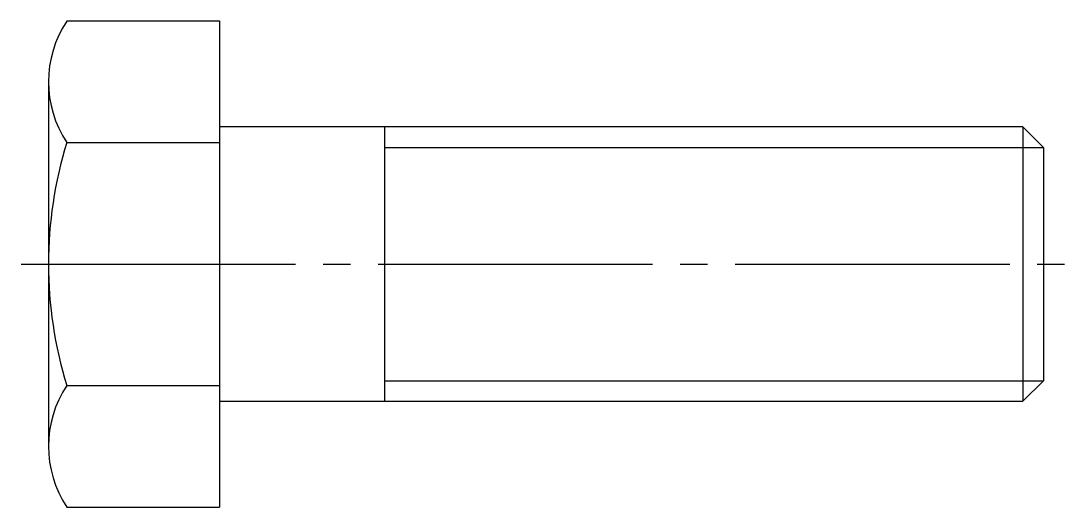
# Model space of a CAD drawing. Header units: millimetres. Extents: x -60 to 55, y -16 to 37.
import ezdxf

# ---------------------------------------------------------------- set-up
doc = ezdxf.new("R2010")
doc.units = ezdxf.units.MM
doc.linetypes.add('CENTER', pattern=[50.8, 31.75, -6.35, 6.35, -6.35])
doc.linetypes.add('EB_DASHDOT', pattern=[39, 30, -3, 3, -3])
for name, color, linetype in [('点画线', 1, 'CENTER'), ('粗实线', 7, 'Continuous'), ('细实线', 5, 'Continuous')]:
    doc.layers.add(name, color=color, linetype=linetype)

msp = doc.modelspace()

# ---------------------------------------------------------------- linework, layer by layer
msp.add_line((-54.63, -15.92), (-37.93, -15.92))
at = {"layer": '点画线', "linetype": 'EB_DASHDOT', "lineweight": 25}
msp.add_line((-59.63, 10.64), (55.07, 10.64), dxfattribs=at)
at = {"layer": '粗实线'}
for p, q in [((-54.63, 37.2), (-37.93, 37.2)), ((-37.93, 37.2), (-37.93, -15.92)), ((-56.63, 30.56), (-56.63, -9.28)), ((49.82, 25.64), (-37.93, 25.64)), ((-19.93, 25.64), (-19.93, -4.36)), ((52.07, 23.39), (49.82, 25.64)), ((49.82, 25.64), (49.82, -4.36)), ((-54.63, 23.92), (-37.93, 23.92)), ((52.07, 23.39), (52.07, -2.11)), ((52.07, -2.11), (49.82, -4.36)), ((-54.63, -2.64), (-37.93, -2.64)), ((-37.93, -4.36), (49.82, -4.36))]:
    msp.add_line(p, q, dxfattribs=at)
for centre, radius, start, end in [((-44.63, 30.56), 12, 146.4113, 213.5887), ((-11.63, 10.64), 45, 162.8371, 197.1629), ((-44.63, -9.28), 12, 146.4113, 213.5887)]:
    msp.add_arc(centre, radius, start, end, dxfattribs=at)
at = {"layer": '细实线'}
for p, q in [((-19.93, 23.39), (52.07, 23.39)), ((-19.93, -2.11), (52.07, -2.11))]:
    msp.add_line(p, q, dxfattribs=at)

doc.saveas('drawing.dxf')
